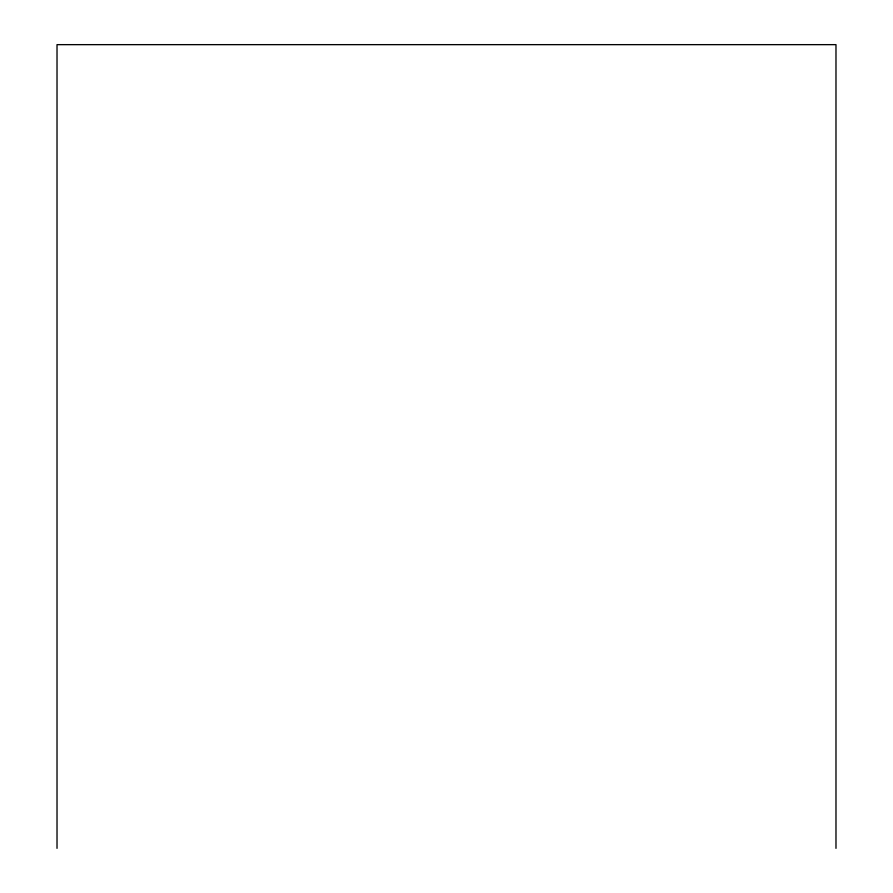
<?xml version="1.0" encoding="UTF-8"?>
<svg xmlns="http://www.w3.org/2000/svg" width="893" height="893" viewBox="0 0 893 893"><rect width="100%" height="100%" fill="white"/><g stroke="black" fill="none" stroke-linecap="round" stroke-linejoin="round"><path stroke-width="1.34" d="M835.982 848.35L835.982 44.65L57.018 44.65L57.018 848.35"/></g></svg>
